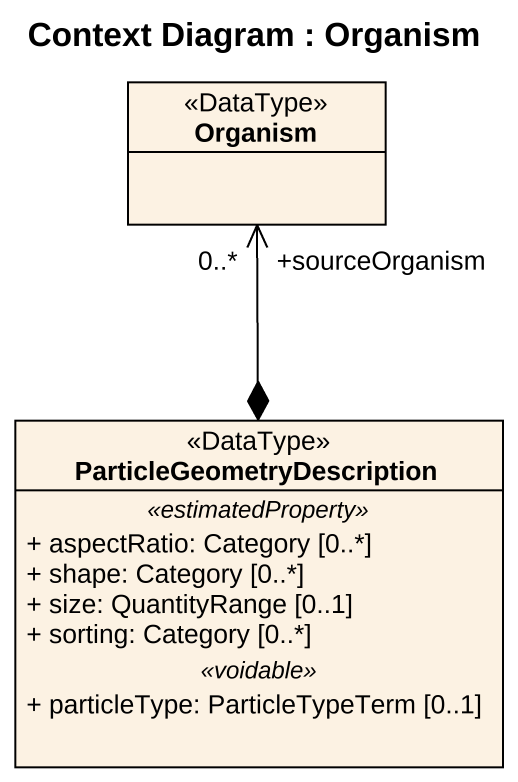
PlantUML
@startuml
title Context Diagram : Organism
hide circle
hide empty members
skinparam classAttributeIconSize 0
class Organism <<DataType>> #FCF2E3
class ParticleGeometryDescription <<DataType>> #FCF2E3 {
  .. <<estimatedProperty>> ..
  + aspectRatio: Category [0..*]
  + shape: Category [0..*]
  + size: QuantityRange [0..1]
  + sorting: Category [0..*]
  .. <<voidable>> ..
  + particleType: ParticleTypeTerm [0..1]
}
ParticleGeometryDescription *-up-> "+sourceOrganism\n0..*" Organism
@enduml
